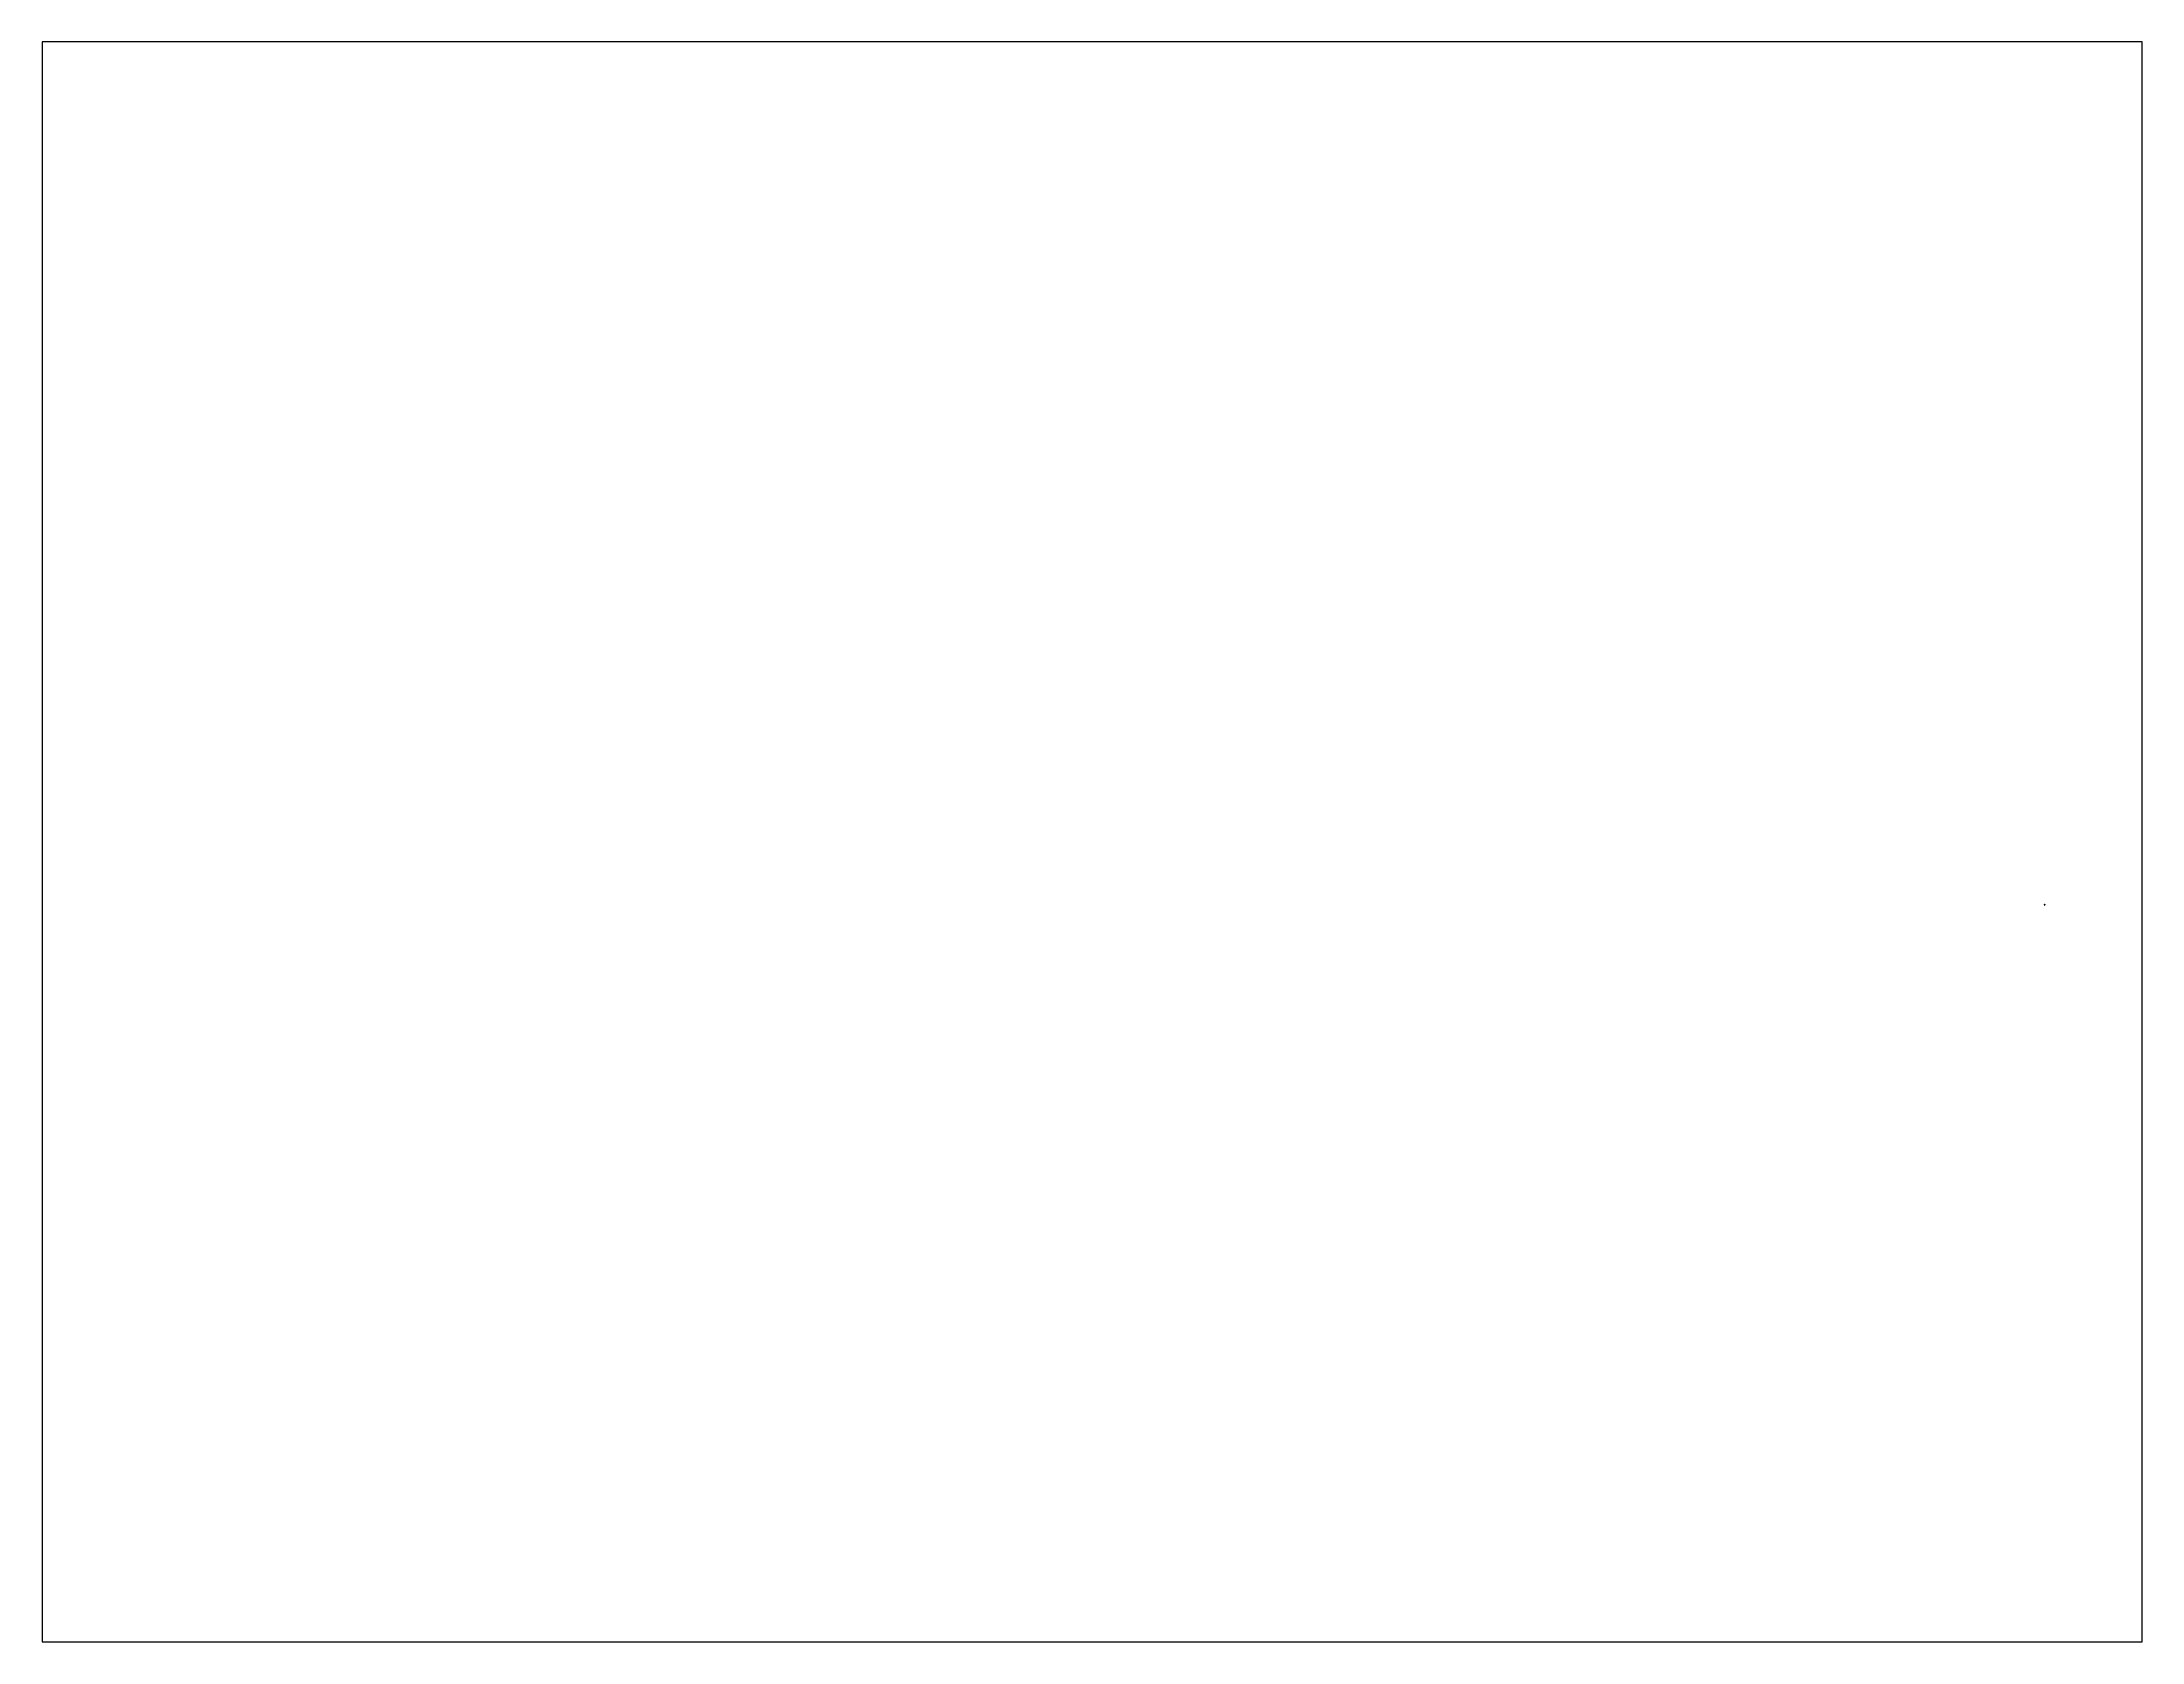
# Paper-space layout 'Layout2' of a CAD drawing. Header units: inches. Extents: x 1.05 to 9.45, y 0.8 to 7.2.
# The model-space entities are those that its viewports show. They can reach past a viewport. Long polylines and large blocks are cut down to what shows.
import ezdxf

# ---------------------------------------------------------------- set-up
doc = ezdxf.new("R2010")
doc.units = ezdxf.units.IN
doc.header["$MEASUREMENT"] = 0
doc.linetypes.add('N4024N4', pattern=[0.6, 0.2, -0.4])
doc.layers.add('Isores siena', color=7, linetype='Continuous', lineweight=30)
doc.layers.add('kabeliai', color=250, linetype='Continuous', lineweight=30)
doc.styles.add('TNR', font='times.ttf', dxfattribs={"height": 0.25})

msp = doc.modelspace()

# ---------------------------------------------------------------- linework, layer by layer
at = {"layer": 'kabeliai', "color": 7}
for p, q in [((-79, -10), (-77, -10)), ((-78, -9), (-78, -11)), ((-78, -11), (-78, -12)), ((-78, -11), (-77, -12)), ((-78, -15), (-76, -15)), ((-77, -16), (-78, -17)), ((-78, -21), (-76, -21)), ((-77, -22), (-78, -23)), ((-78, -26), (-76, -26)), ((-77, -27), (-78, -28)), ((-77, -15), (-77, -16)), ((-77, -16), (-77, -17)), ((-77, -20), (-77, -22)), ((-77, -22), (-77, -23)), ((-77, -26), (-77, -27)), ((-77, -27), (-77, -28)), ((-76, -10), (-57, -10)), ((-76, -16), (-50, -16)), ((-75, -21), (-42, -21)), ((-75, -26), (-59, -26)), ((-71, -11), (-71, -28)), ((-71, -17), (-71, -21)), ((-71, -22), (-71, -26)), ((-71, -27), (-71, -28)), ((-71, -28), (-71, -28)), ((-71, -28), (-71, -28)), ((-67, -11), (-67, -28)), ((-67, -17), (-67, -21)), ((-67, -22), (-67, -26)), ((-67, -27), (-67, -28)), ((-67, -28), (-67, -28)), ((-67, -28), (-67, -28)), ((-63, -11), (-63, -28)), ((-63, -17), (-63, -21)), ((-63, -22), (-63, -26)), ((-63, -27), (-63, -28)), ((-63, -28), (-63, -28)), ((-63, -28), (-63, -28)), ((-62, -50), (-62, -47)), ((-61, -47), (-62, -47)), ((-61, -49), (-62, -49)), ((-61, -55), (-62, -55)), ((-62, -58), (-62, -58)), ((-46, -60), (-62, -60)), ((-60, -11), (-60, -22)), ((-60, -17), (-60, -21)), ((-60, -22), (-60, -22)), ((-60, -22), (-60, -22)), ((-60, -22), (-60, -22)), ((-60, -50), (-60, -50)), ((-60, -50), (-60, -50)), ((-60, -51), (-60, -51)), ((-60, -52), (-60, -52)), ((-60, -52), (-60, -52)), ((-60, -56), (-60, -56)), ((-58, -28), (-59, -28)), ((-59, -58), (-59, -57)), ((-58, -27), (-58, -28)), ((-58, -28), (-58, -28)), ((-58, -58), (-58, -58)), ((-57, -17), (-57, -17)), ((-57, -17), (-56, -17)), ((-57, -17), (-57, -17)), ((-56, -11), (-56, -12)), ((-56, -12), (-56, -11)), ((-56, -12), (-56, -11)), ((-55, -58), (-55, -58)), ((-54, -22), (-54, -22)), ((-54, -22), (-54, -22)), ((-54, -22), (-54, -22)), ((-54, -48), (-54, -49)), ((-53, -49), (-53, -49)), ((-53, -50), (-53, -50)), ((-52, -46), (-52, -46)), ((-51, -51), (-52, -51)), ((-52, -51), (-52, -51)), ((-51, -46), (-51, -47)), ((-51, -48), (-51, -48)), ((-51, -51), (-51, -51)), ((-50, -44), (-50, -44)), ((-49, -17), (-49, -17)), ((-49, -17), (-49, -17)), ((-49, -17), (-49, -17)), ((-48, -22), (-49, -22)), ((-48, -22), (-48, -22)), ((-48, -22), (-48, -22)), ((-45, -22), (-46, -22)), ((-46, -56), (-46, -56)), ((-46, -58), (-46, -60)), ((-45, -22), (-45, -22)), ((-45, -22), (-45, -22)), ((-41, -22), (-41, -22)), ((-41, -22), (-41, -22)), ((-41, -22), (-41, -22)), ((-13, -12), (-13, -12)), ((-13, -12), (-13, -13)), ((-13, -17), (-13, -17)), ((-9, -13), (-9, -13)), ((-6, -13), (-6, -13)), ((-4, -14), (0, -14)), ((-3, -14), (-3, -14)), ((-3, -19), (-3, -19)), ((-2, -12), (-2, -12)), ((-2, -20), (-2, -19)), ((0, -20), (-2, -20)), ((-1, -18), (-1, -18)), ((0, -14), (0, -16)), ((0, -19), (0, -18)), ((1, -19), (0, -19)), ((1, -11), (1, -11)), ((1, -12), (1, -12)), ((1, -19), (1, -19)), ((2, -12), (2, -13)), ((2, -16), (2, -15)), ((4, -18), (3, -18)), ((3, -20), (3, -18)), ((3, -20), (3, -20)), ((3, -20), (3, -20)), ((4, -16), (4, -16)), ((4, -18), (4, -18))]:
    msp.add_line(p, q, dxfattribs=at)
at = {"layer": 'kabeliai', "color": 5}
for p, q in [((-63, -45), (-60, -45)), ((-63, -50), (-60, -50)), ((-63, -55), (-60, -55)), ((-58, -44), (-55, -44)), ((-58, -48), (-55, -48)), ((-58, -49), (-55, -49)), ((-58, -51), (-55, -51)), ((-58, -53), (-55, -53)), ((-58, -55), (-55, -55)), ((-58, -57), (-55, -57)), ((-53, -44), (-50, -44)), ((-53, -48), (-50, -48)), ((-47, -44), (-44, -44)), ((-47, -57), (-44, -57)), ((-18, -10), (-15, -10)), ((-18, -14), (-15, -14)), ((-13, -12), (-10, -12)), ((-13, -17), (-10, -17)), ((-6, -13), (-4, -13)), ((-6, -19), (-4, -19)), ((-2, -11), (1, -11)), ((-1, -17), (1, -17)), ((0, -20), (3, -20)), ((1, -14), (3, -14)), ((4, -11), (7, -11)), ((4, -16), (7, -16))]:
    msp.add_line(p, q, dxfattribs=at)
at = {"layer": 'kabeliai', "color": 7, "linetype": 'N4024N4'}
for p, q in [((-62, -55), (-62, -53)), ((-62, -60), (-62, -58)), ((-60, -50), (-60, -45)), ((-58, -45), (-60, -45)), ((-59, -50), (-60, -50)), ((-60, -50), (-60, -50)), ((-59, -51), (-60, -51)), ((-60, -52), (-59, -52)), ((-58, -52), (-60, -52)), ((-60, -56), (-59, -56)), ((-58, -48), (-59, -48)), ((-59, -50), (-59, -48)), ((-58, -50), (-59, -50)), ((-59, -50), (-59, -51)), ((-59, -52), (-59, -53)), ((-58, -53), (-59, -53)), ((-58, -55), (-59, -55)), ((-59, -56), (-59, -55)), ((-55, -58), (-48, -58)), ((-52, -47), (-54, -47)), ((-52, -47), (-52, -46)), ((-52, -53), (-52, -51)), ((-52, -52), (-52, -51)), ((-51, -47), (-51, -48)), ((-51, -55), (-51, -51)), ((-47, -44), (-50, -44)), ((-48, -45), (-50, -45)), ((-48, -58), (-48, -45)), ((-46, -45), (-46, -56)), ((-4, -19), (-2, -19)), ((1, -19), (1, -19)), ((1, -19), (1, -19))]:
    msp.add_line(p, q, dxfattribs=at)
at = {"layer": 'kabeliai', "color": 7, "lineweight": 25}
msp.add_lwpolyline([(-81, -8), (-37, -8), (-37, -32), (-81, -32)], close=True, dxfattribs=at)
at = {"layer": 'kabeliai', "color": 7}
msp.add_lwpolyline([(-65, -41), (-42, -41), (-42, -63), (-65, -63)], close=True, dxfattribs=at)
at = {"layer": 'kabeliai', "color": 5}
for points in [[(-63, -45), (-60, -45), (-60, -47), (-63, -47)], [(-63, -50), (-60, -50), (-60, -53), (-63, -53)], [(-63, -55), (-60, -55), (-60, -58), (-63, -58)], [(-58, -43), (-55, -43), (-55, -46), (-58, -46)], [(-58, -47), (-55, -47), (-55, -49), (-58, -49)], [(-58, -49), (-55, -49), (-55, -50), (-58, -50)], [(-58, -51), (-55, -51), (-55, -52), (-58, -52)], [(-58, -53), (-55, -53), (-55, -54), (-58, -54)], [(-58, -54), (-55, -54), (-55, -56), (-58, -56)], [(-58, -57), (-55, -57), (-55, -60), (-58, -60)], [(-53, -43), (-50, -43), (-50, -46), (-53, -46)], [(-53, -48), (-50, -48), (-50, -51), (-53, -51)], [(-47, -43), (-44, -43), (-44, -45), (-47, -45)], [(-47, -56), (-44, -56), (-44, -58), (-47, -58)], [(-18, -10), (-15, -10), (-15, -13), (-18, -13)], [(-18, -14), (-15, -14), (-15, -16), (-18, -16)], [(-13, -11), (-10, -11), (-10, -14), (-13, -14)], [(-13, -16), (-10, -16), (-10, -18), (-13, -18)], [(-6, -13), (-4, -13), (-4, -16), (-6, -16)], [(-6, -19), (-4, -19), (-4, -21), (-6, -21)], [(-2, -10), (1, -10), (1, -12), (-2, -12)], [(-1, -16), (1, -16), (1, -18), (-1, -18)], [(0, -19), (3, -19), (3, -21), (0, -21)], [(1, -13), (3, -13), (3, -15), (1, -15)], [(4, -10), (7, -10), (7, -14), (4, -14)], [(4, -16), (7, -16), (7, -18), (4, -18)]]:
    msp.add_lwpolyline(points, close=True, dxfattribs=at)
at = {"layer": 'kabeliai', "color": 7}
for points in [[(-62, -53), (-62, -53), (-61, -53)], [(-60, -57), (-59, -57)], [(-60, -57), (-60, -57), (-60, -57)], [(-59, -58), (-58, -58)], [(-58, -45), (-58, -45), (-58, -45)], [(-58, -48), (-58, -48), (-58, -48)], [(-58, -50), (-58, -50), (-58, -50)], [(-58, -51), (-58, -52), (-58, -52)], [(-58, -53), (-58, -53), (-58, -53)], [(-58, -55), (-58, -55), (-58, -55)], [(-55, -45), (-55, -45), (-55, -45)], [(-55, -48), (-54, -48)], [(-55, -48), (-55, -48), (-55, -48)], [(-55, -50), (-55, -50), (-55, -50)], [(-55, -52), (-55, -52), (-55, -52)], [(-55, -53), (-55, -53), (-55, -53)], [(-55, -55), (-55, -55), (-55, -55)], [(-54, -49), (-53, -49)], [(-52, -46), (-51, -46), (-51, -46)], [(-50, -45), (-50, -45), (-50, -45)], [(-47, -44), (-48, -44), (-47, -44)], [(-46, -45), (-46, -45), (-46, -45)], [(-46, -58), (-46, -59), (-46, -58)], [(-15, -10), (-14, -11), (-15, -11)], [(-14, -11), (-14, -11), (-14, -11), (-15, -11)], [(-14, -14), (-14, -14), (-14, -14), (-15, -14)], [(-15, -14), (-14, -14), (-15, -15)], [(-14, -16), (-14, -16), (-14, -15), (-15, -15)], [(-15, -15), (-14, -15), (-15, -16)], [(-10, -12), (-9, -13), (-10, -13)], [(-10, -13), (-9, -13), (-9, -13), (-6, -13)], [(-10, -18), (-3, -18)], [(-10, -18), (-9, -18), (-10, -18)], [(-4, -13), (-3, -13), (-4, -13)], [(-3, -13), (-3, -13), (-4, -13)], [(0, -20), (-1, -20), (0, -20)], [(0, -16), (0, -16), (0, -16)], [(0, -16), (0, -16)], [(0, -18), (0, -19), (0, -18)], [(2, -13), (2, -13), (2, -13)], [(2, -15), (2, -15), (2, -15)], [(3, -11), (4, -11)], [(3, -20), (3, -20), (3, -20)], [(4, -11), (4, -11), (4, -11)]]:
    msp.add_lwpolyline(points, dxfattribs=at)
at = {"layer": 'kabeliai', "color": 7, "linetype": 'N4024N4'}
for points in [[(-55, -45), (-54, -45)], [(-55, -50), (-53, -50)], [(-55, -52), (-52, -52)], [(-55, -53), (-52, -53)], [(-55, -55), (-51, -55)], [(-54, -45), (-54, -47)], [(-14, -11), (-14, -12), (-13, -12)], [(-14, -14), (-14, -12), (-13, -12)], [(-14, -16), (-14, -17), (-13, -17)], [(-2, -12), (-3, -12), (-3, -13)], [(-3, -18), (-1, -18)], [(3, -11), (1, -11)], [(1, -12), (2, -12), (2, -12)], [(2, -16), (2, -16), (4, -16)]]:
    msp.add_lwpolyline(points, dxfattribs=at)
at = {"layer": 'kabeliai', "color": 7}
for centre, radius in [((-78, -9), 0.418), ((-77, -14), 0.418), ((-77, -20), 0.418), ((-77, -25), 0.418), ((-62, -53), 0.0948), ((-60, -57), 0.0948), ((-58, -45), 0.0948), ((-58, -48), 0.0948), ((-58, -50), 0.0948), ((-58, -52), 0.0948), ((-58, -53), 0.0948), ((-58, -55), 0.0948), ((-54, -45), 0.0948), ((-54, -48), 0.0948), ((-54, -50), 0.0948), ((-54, -52), 0.0948), ((-54, -53), 0.0948), ((-54, -55), 0.0948), ((-51, -46), 0.0948), ((-50, -45), 0.0948), ((-48, -44), 0.0948), ((-46, -45), 0.0948), ((-46, -59), 0.0948), ((-14, -11), 0.0948), ((-14, -14), 0.0948), ((-14, -15), 0.0948), ((-9, -18), 0.0948), ((-3, -13), 0.0948), ((-1, -20), 0.0948), ((0, -19), 0.0948), ((2, -13), 0.0948), ((2, -16), 0.0948), ((4, -11), 0.0948)]:
    msp.add_circle(centre, radius, dxfattribs=at)
for centre in [(-72, -11), (-72, -17), (-72, -22), (-72, -27), (-68, -11), (-68, -17), (-68, -22), (-68, -27), (-64, -11), (-64, -17), (-64, -22), (-64, -27), (-61, -11), (-61, -17), (-61, -22), (-59, -27), (-58, -17), (-57, -11), (-55, -22), (-50, -17), (-50, -22), (-46, -22), (-42, -22)]:
    msp.add_arc(centre, 0.997, 0, 90, dxfattribs=at)

# ---------------------------------------------------------------- texts
at = {"layer": 'kabeliai', "color": 5, "style": 'TNR'}
for s, width, insert, char_height, attachment_point in [('{\\C7;Dalyvis}', 2.49, (-79, -12), 0.5, 1), ('{\\C7;Organizatorius}', 2.49, (-79, -17), 0.5, 1), ('{\\C7;Registruotas lankytojas}', 2.49, (-78, -23), 0.5, 1), ('{\\C7;Neregistruotas lankytojas}', 2.56, (-78, -28), 0.5, 1), ('Vartotojo profilis', 2.95, (-63, -45), 0.25, 1), ('{\\C7;Rolė\\PPrisijungimo vardas\\PSlaptažodis}', 2.49, (-63, -45), 0.25, 1), ('Vartotojas', 2.95, (-63, -50), 0.25, 1), ('{\\C7;Vardas\\PPavardė\\PEl. paštas\\PTelefonas}', 2.49, (-63, -50), 0.25, 1), ('Organizacija', 2.95, (-63, -55), 0.25, 1), ('{\\C7;Tipas\\PPavadinimas\\PImonės kodas}', 2.49, (-63, -55), 0.25, 1), ('{\\C7;Gali turėti}', 2.49, (-63, -58), 0.15, 1), ('{\\C7;Turi turėti}', 2.49, (-62, -49), 0.15, 1), ('{\\C7;Gali turėti}', 2.49, (-62, -55), 0.15, 1), ('{\\C7;Turi priklausyti}', 2.49, (-62, -47), 0.15, 1), ('{\\C7;Gali priklausyti}', 2.49, (-61, -53), 0.15, 1), ('{\\C7;Gali būti}', 0.682, (-60, -50), 0.15, 1), ('{\\C7;Gali būti}', 0.682, (-60, -50), 0.15, 1), ('{\\C7;Gali turėti}', 0.682, (-60, -51), 0.15, 1), ('{\\C7;Gali turėti}', 0.682, (-60, -51), 0.15, 1), ('{\\C7;Gali turėti}', 0.682, (-60, -52), 0.15, 1), ('{\\C7;Gali būti}', 2.49, (-60, -55), 0.15, 1), ('{\\C7;Turi turėti}', 2.49, (-60, -57), 0.15, 1), ('{\\C7;Turi priklausyti}', 1.01, (-59, -58), 0.15, 1), ('Renginio programos dalyvis', 2.95, (-58, -43), 0.25, 1), ('{\\C7;Programos dalis\\PVartotojas}', 2.49, (-58, -44), 0.25, 1), ('Renginio organizatorius', 3.08, (-58, -47), 0.25, 1), ('{\\C7;Renginys\\PVartotojas}', 2.49, (-58, -48), 0.25, 1), ('Įsiminti renginiai', 3.08, (-58, -49), 0.25, 1), ('{\\C7;Renginys\\PVartotojas}', 2.49, (-58, -50), 0.25, 1), ('Atsiliepimas', 2.16, (-58, -51), 0.25, 1), ('{\\C7;Tekstas\\PĮvertinimas}', 2.49, (-58, -51), 0.25, 1), ('Bilietas', 2.16, (-58, -53), 0.25, 1), ('{\\C7;Kaina}', 2.49, (-58, -53), 0.25, 1), ('Renginio sponsoriai', 2.16, (-58, -54), 0.25, 1), ('{\\C7;Renginys\\POrganizacija}', 2.49, (-58, -55), 0.25, 1), ('Adresas', 2.95, (-58, -57), 0.25, 1), ('{\\C7;Miestas\\PGatvė\\PPastatas\\PPatalpa\\PPašto kodas}', 2.49, (-58, -57), 0.25, 1), ('{\\C7;Gali priklausyti}', 2.49, (-55, -58), 0.15, 1), ('{\\C7;Turi turėti}', 0.502, (-54, -49), 0.15, 1), ('{\\C7;Gali priklausity}', 0.682, (-54, -50), 0.15, 1), ('Renginio programos dalis', 2.95, (-53, -43), 0.25, 1), ('{\\C7;Pavadinimas\\PAprašymas\\PData\\PLaikas}', 2.49, (-53, -44), 0.25, 1), ('{\\C7;Gali turėti}', 0.682, (-53, -46), 0.15, 1), ('Renginys', 2.95, (-53, -48), 0.25, 1), ('{\\C7;Kategorija\\PPavadinimas\\PAprašymas\\PMiestas\\PPradžios data\\PPabaigos data\\PKaina}', 2.49, (-53, -48), 0.25, 1), ('{\\C7;Gali turėti}', 0.682, (-52, -51), 0.15, 1), ('{\\C7;Turi priklausyti}', 2.49, (-51, -46), 0.15, 1), ('{\\C7;Gali turėti}', 0.682, (-51, -47), 0.15, 1), ('{\\C7;Gali turėti}', 0.682, (-51, -51), 0.15, 1), ('{\\C7;Gali turėti}', 0.866, (-51, -51), 0.15, 1), ('{\\C7;Gali turėti}', 0.682, (-50, -44), 0.15, 1), ('{\\C7;Gali turėti}', 0.682, (-50, -45), 0.15, 1), ('Programos įranga', 2.95, (-47, -43), 0.25, 1), ('{\\C7;Programos dalis\\PĮranga}', 2.49, (-47, -44), 0.25, 1), ('Įranga', 2.95, (-47, -56), 0.25, 1), ('{\\C7;Pavadinimas\\PKiekis\\PVnt. kaina\\PTipas}', 2.49, (-47, -57), 0.25, 1), ('{\\C7;Gali priklausyti}', 0.892, (-46, -55), 0.15, 1), ('{\\C7;Turi priklausyti}', 2.49, (-46, -59), 0.15, 1), ('Mokymosi istorija', 2.95, (-17, -10), 0.25, 1), ('{\\C7;Baigta mokymo įstaiga\\PĮgytas išsilavinimas\\PĮstojimo metai\\PBaigimo metai}', 2.49, (-17, -10), 0.25, 1), ('Įvertinimai', 2.95, (-17, -14), 0.25, 1), ('{\\C7;Įvertinimas}', 2.49, (-17, -15), 0.25, 1), ('{\\C7;Turi priklausyti}', 1.11, (-14, -11), 0.15, 3), ('{\\C7;Turi priklausyti}', 1.11, (-14, -14), 0.15, 3), ('{\\C7;Turi priklausyti}', 1.11, (-14, -15), 0.15, 3), ('{\\C7;Gali turėti}', 2.49, (-14, -12), 0.15, 1), ('{\\C7;Gali turėti}', 2.49, (-14, -12), 0.15, 1), ('{\\C7;Gali turėti}', 2.49, (-14, -17), 0.15, 1), ('Mokiniai', 2.95, (-13, -11), 0.25, 1), ('{\\C7;Asmens kodas\\PVardas\\PPavardė\\PTelefonas}', 2.49, (-13, -12), 0.25, 1), ('Užduotys', 2.95, (-13, -16), 0.25, 1), ('{\\C7;Aprašymas}', 2.49, (-13, -17), 0.25, 1), ('{\\C7;Turi priklausyti}', 1.11, (-10, -12), 0.15, 1), ('{\\C7;Turi turėti}', 2.49, (-10, -18), 0.15, 1), ('{\\C7;Turi turėti}', 2.49, (-7, -13), 0.15, 1), ('{\\C7;Turi priklausyti}', 1.11, (-3, -13), 0.15, 3), ('{\\C7;Turi turėti}', 2.49, (-4, -14), 0.15, 1), ('{\\C7;Gali priklausyti}', 1.11, (-4, -19), 0.15, 1), ('{\\C7;Gali turėti}', 2.49, (-2, -12), 0.15, 3), ('Mokymo įstaigos', 2.95, (-2, -10), 0.25, 1), ('{\\C7;Tipas\\PPavadinimas\\PMiestas\\PAdresas}', 2.49, (-2, -11), 0.25, 1), ('{\\C7;Gali priklausyti}', 1.11, (-2, -18), 0.15, 1), ('{\\C7;Turi priklausyti}', 0.943, (-1, -16), 0.15, 1), ('{\\C7;Turi turėti}', 1.07, (0, -18), 0.15, 1), ('Mokytojo kompetencija', 2.95, (0, -19), 0.25, 1), ('{\\C7;Mokytojas\\PDalykas}', 2.49, (0, -20), 0.25, 1), ('{\\C7;Gali turėti}', 2.49, (1, -11), 0.15, 1), ('{\\C7;Gali turėti}', 2.49, (1, -11), 0.15, 1), ('Mokytojo darbovietė', 2.95, (1, -13), 0.25, 1), ('{\\C7;Mokytojas\\PMokykla}', 2.49, (1, -14), 0.25, 1), ('{\\C7;Gali priklausyti}', 0.943, (1, -19), 0.15, 1), ('{\\C7;Turi priklausyti}', 0.805, (3, -11), 0.15, 1), ('{\\C7;Gali priklausyti}', 1.11, (3, -16), 0.15, 1), ('{\\C7;Turi turėti}', 2.49, (3, -18), 0.15, 1), ('Administracijos darbuotojai', 2.95, (4, -10), 0.25, 1), ('{\\C7;Asmens kodas\\PVardas\\PPavardė\\PPareigos\\PTelefonas}', 2.49, (4, -11), 0.25, 1), ('Mokytojai', 2.95, (5, -16), 0.25, 1), ('{\\C7;Asmens kodas\\PVardas\\PPavardė\\PTelefonas}', 2.49, (5, -16), 0.25, 1)]:
    msp.add_mtext_dynamic_manual_height_columns(s, width=width, gutter_width=1.25, heights=[0], dxfattribs=dict(at, insert=insert, char_height=char_height, attachment_point=attachment_point))
at = {"layer": 'kabeliai', "color": 7, "char_height": 0.5, "attachment_point": 1, "style": 'TNR'}
for s, width, insert in [('Peržiūrėti visus renginius', 3.42, (-72, -28)), ('Atlikti renginių paiešką', 3.55, (-69, -28)), ('Skaityti komentarus', 4.55, (-65, -28)), ("Peržiųrėti 'savo' renginius", 4.55, (-62, -23)), ('Užsiregistruoti sistemoje', 4.55, (-60, -28)), ('Redaguoti renginio dalies informaciją', 6.37, (-59, -12)), ('Įkelti/redaguoti renginio informaciją', 6.37, (-59, -17)), ('Įsiminti renginį/ pašalinti iš įsimintų', 6.37, (-56, -23)), ('Užregistruoti renginio dalyvį', 6.37, (-51, -17)), ('Pirkti bilietą', 2.7, (-49, -23)), ('Rašyti komentarus', 4.55, (-47, -23)), ('Peržiųrėti pirktus bilietus', 4.55, (-42, -23))]:
    msp.add_mtext_dynamic_manual_height_columns(s, width=width, gutter_width=1.25, heights=[0], dxfattribs=dict(at, insert=insert))
at = {"layer": 'kabeliai', "color": 5, "char_height": 0.25, "attachment_point": 1, "rotation": 359.855648, "style": 'TNR'}
for s, width, insert in [('Grupės', 2.95, (-6, -13)), ('{\\C7;Pavadinimas}', 2.49, (-6, -13)), ('Dalykai', 2.95, (-6, -19)), ('{\\C7;Pavadinimas\\PValandos\\PAprašymas}', 2.49, (-6, -19)), ('Dėstomi dalykai', 2.95, (-1, -16)), ('{\\C7;Grupė\\PDalykas\\PMokytojas}', 2.49, (-1, -17))]:
    msp.add_mtext_dynamic_manual_height_columns(s, width=width, gutter_width=1.25, heights=[0], dxfattribs=dict(at, insert=insert))

psp = doc.layouts.new('Layout2')

# ---------------------------------------------------------------- viewports
at = {"layer": 'Isores siena', "color": 7}
psp.add_viewport(center=(5.25, 4), size=(8.4, 6.4), view_center_point=(-825776.0488, 54344.8419), view_height=1386886.89403, dxfattribs=at)

doc.saveas('drawing.dxf')
